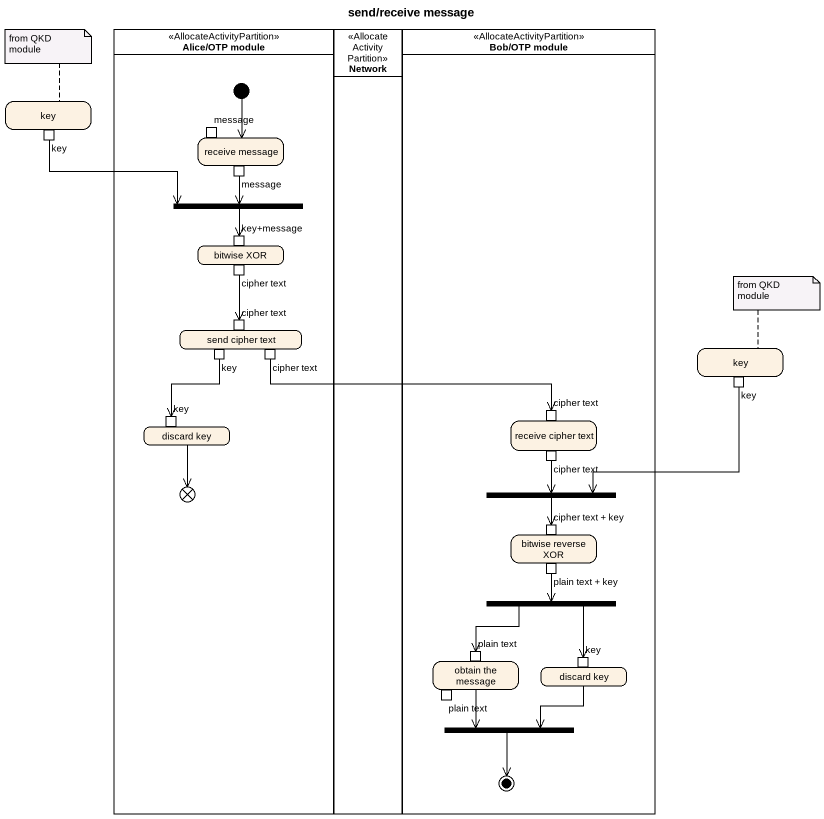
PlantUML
@startuml
title send/receive message
hide empty description
state "Alice/OTP module" as Alice_OTP_module <<AllocateActivityPartition>> {
  state "receive message" as receive_message {
    state message <<inputPin>>
    state "message" as message_2 <<outputPin>>
  }
  state fork1 <<join>>
  state "bitwise XOR" as bitwise_XOR {
    state "key+message" as key_message <<inputPin>>
    state "cipher text" as cipher_text <<outputPin>>
  }
  state "send cipher text" as send_cipher_text {
    state "cipher text" as cipher_text_2 <<inputPin>>
    state "key" as key_3 <<outputPin>>
    state "cipher text" as cipher_text_3 <<outputPin>>
  }
  state "discard key" as discard_key {
    state "key" as key_6 <<inputPin>>
  }
  state flowfinal1 <<end>>
  [*] --> receive_message
}
state "Network" as Network_ <<AllocateActivityPartition>>
state "Bob/OTP module" as Bob_OTP_module <<AllocateActivityPartition>> {
  state "receive cipher text" as receive_cipher_text {
    state "cipher text" as cipher_text_4 <<inputPin>>
    state "cipher text" as cipher_text_5 <<outputPin>>
  }
  state fork2 <<join>>
  state "bitwise reverse XOR" as bitwise_reverse_XOR {
    state "cipher text + key" as cipher_text_key <<inputPin>>
    state "plain text + key" as plain_text_key <<outputPin>>
  }
  state fork3 <<fork>>
  state "obtain the message" as obtain_the_message {
    state "plain text" as plain_text <<inputPin>>
    state "plain text" as plain_text_2 <<outputPin>>
  }
  state "discard key" as discard_key_2 {
    state "key" as key_7 <<inputPin>>
  }
  state fork4 <<join>>
  fork4 --> [*]
}
state key {
  state "key" as key_2 <<outputPin>>
}
state "key" as key_4 {
  state "key" as key_5 <<outputPin>>
}
key_2 -right-> fork1
message_2 --> fork1
fork1 --> key_message
cipher_text --> cipher_text_2
key_3 --> key_6
cipher_text_3 -right-> cipher_text_4
key_5 --> fork2
discard_key --> flowfinal1
cipher_text_5 --> fork2
fork2 --> cipher_text_key
plain_text_key --> fork3
fork3 --> plain_text
fork3 --> key_7
obtain_the_message --> fork4
discard_key_2 --> fork4
note top of key : from QKD module
note top of key_4 : from QKD module
@enduml
